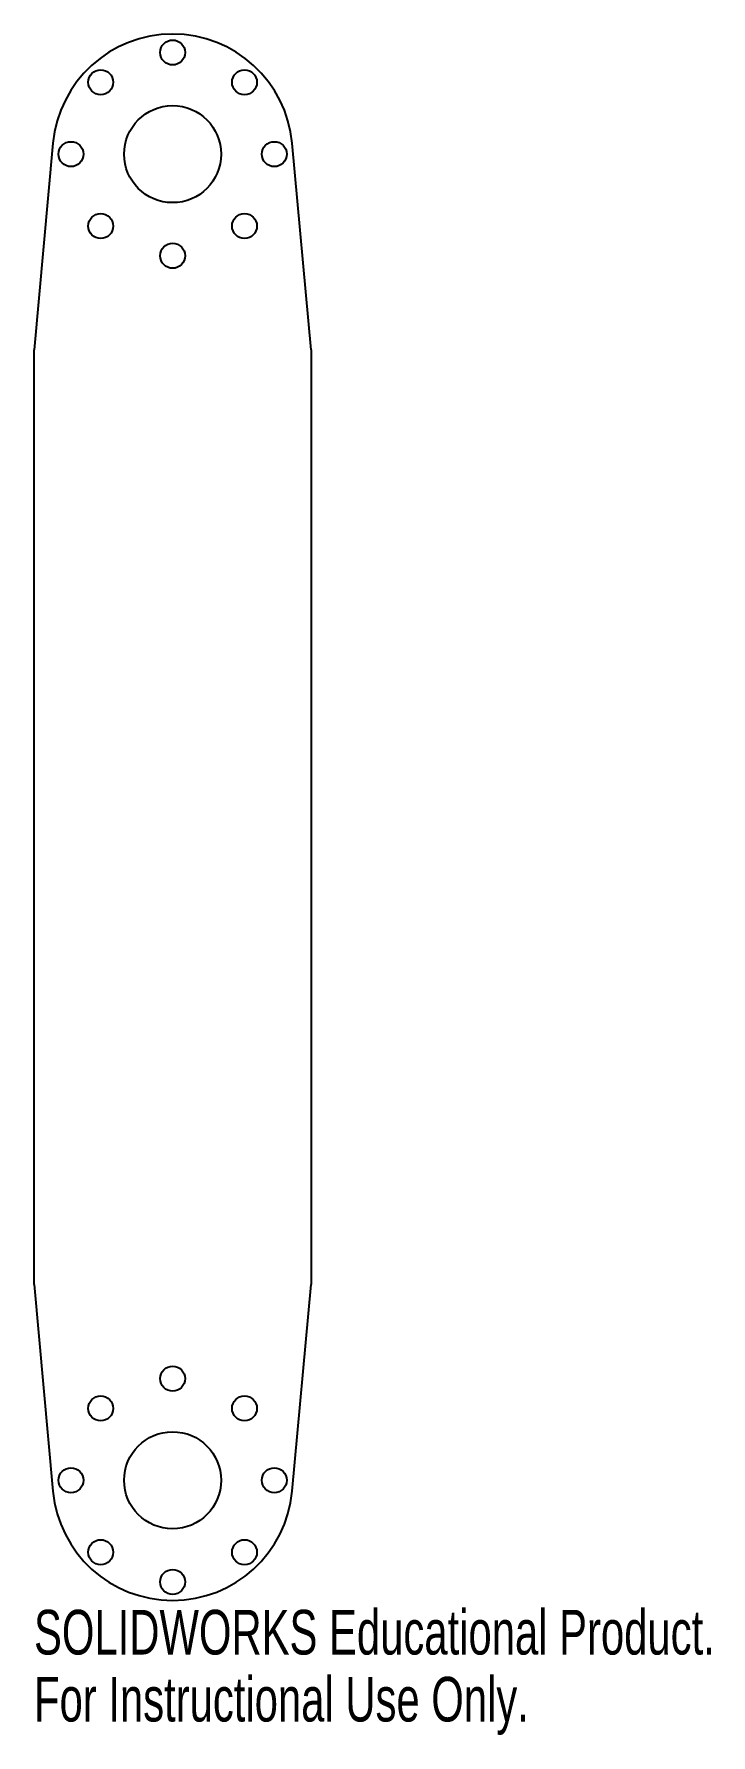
# Model space of a CAD drawing. Header units: millimetres. Extents: x -15 to 58, y -99 to 85.
import ezdxf

# ---------------------------------------------------------------- set-up
doc = ezdxf.new("R2010")
doc.units = ezdxf.units.MM
doc.styles.add('SLDTEXTSTYLE0', font='TXT', dxfattribs={"width": 0.7})

msp = doc.modelspace()

# ---------------------------------------------------------------- linework, layer by layer
at = {"color": 7, "linetype": 'Continuous', "lineweight": 25}
for p, q in [((-12.95, 72.95), (-15, 50.57)), ((15, 50.57), (12.95, 72.95)), ((-15, -50.57), (-15, 50.57)), ((15, 50.57), (15, -50.57)), ((-15, -50.57), (-12.95, -72.95)), ((12.95, -72.95), (15, -50.57))]:
    msp.add_line(p, q, dxfattribs=at)
for centre, radius in [((0, 82.76), 1.35), ((-7.78, 79.54), 1.35), ((7.78, 79.54), 1.35), ((0, 71.76), 5.25), ((-11, 71.76), 1.35), ((11, 71.76), 1.35), ((-7.78, 63.98), 1.35), ((7.78, 63.98), 1.35), ((0, 60.76), 1.35), ((0, -60.76), 1.35), ((-7.78, -63.98), 1.35), ((7.78, -63.98), 1.35), ((0, -71.76), 5.25), ((-11, -71.76), 1.35), ((11, -71.76), 1.35), ((-7.78, -79.54), 1.35), ((7.78, -79.54), 1.35), ((0, -82.76), 1.35)]:
    msp.add_circle(centre, radius, dxfattribs=at)
for centre, start, end in [((0, 71.76), 5.2453, 174.7547), ((0, -71.76), 185.2453, 354.7547)]:
    msp.add_arc(centre, 13, start, end, dxfattribs=at)

# ---------------------------------------------------------------- texts
at = {"color": 7, "linetype": 'Continuous', "char_height": 4.8336, "attachment_point": 1, "style": 'SLDTEXTSTYLE0'}
for s, insert in [('SOLIDWORKS Educational Product.', (-15, -85.78)), ('For Instructional Use Only.', (-15, -93.03))]:
    msp.add_mtext(s, dxfattribs=dict(at, insert=insert))

doc.saveas('drawing.dxf')
